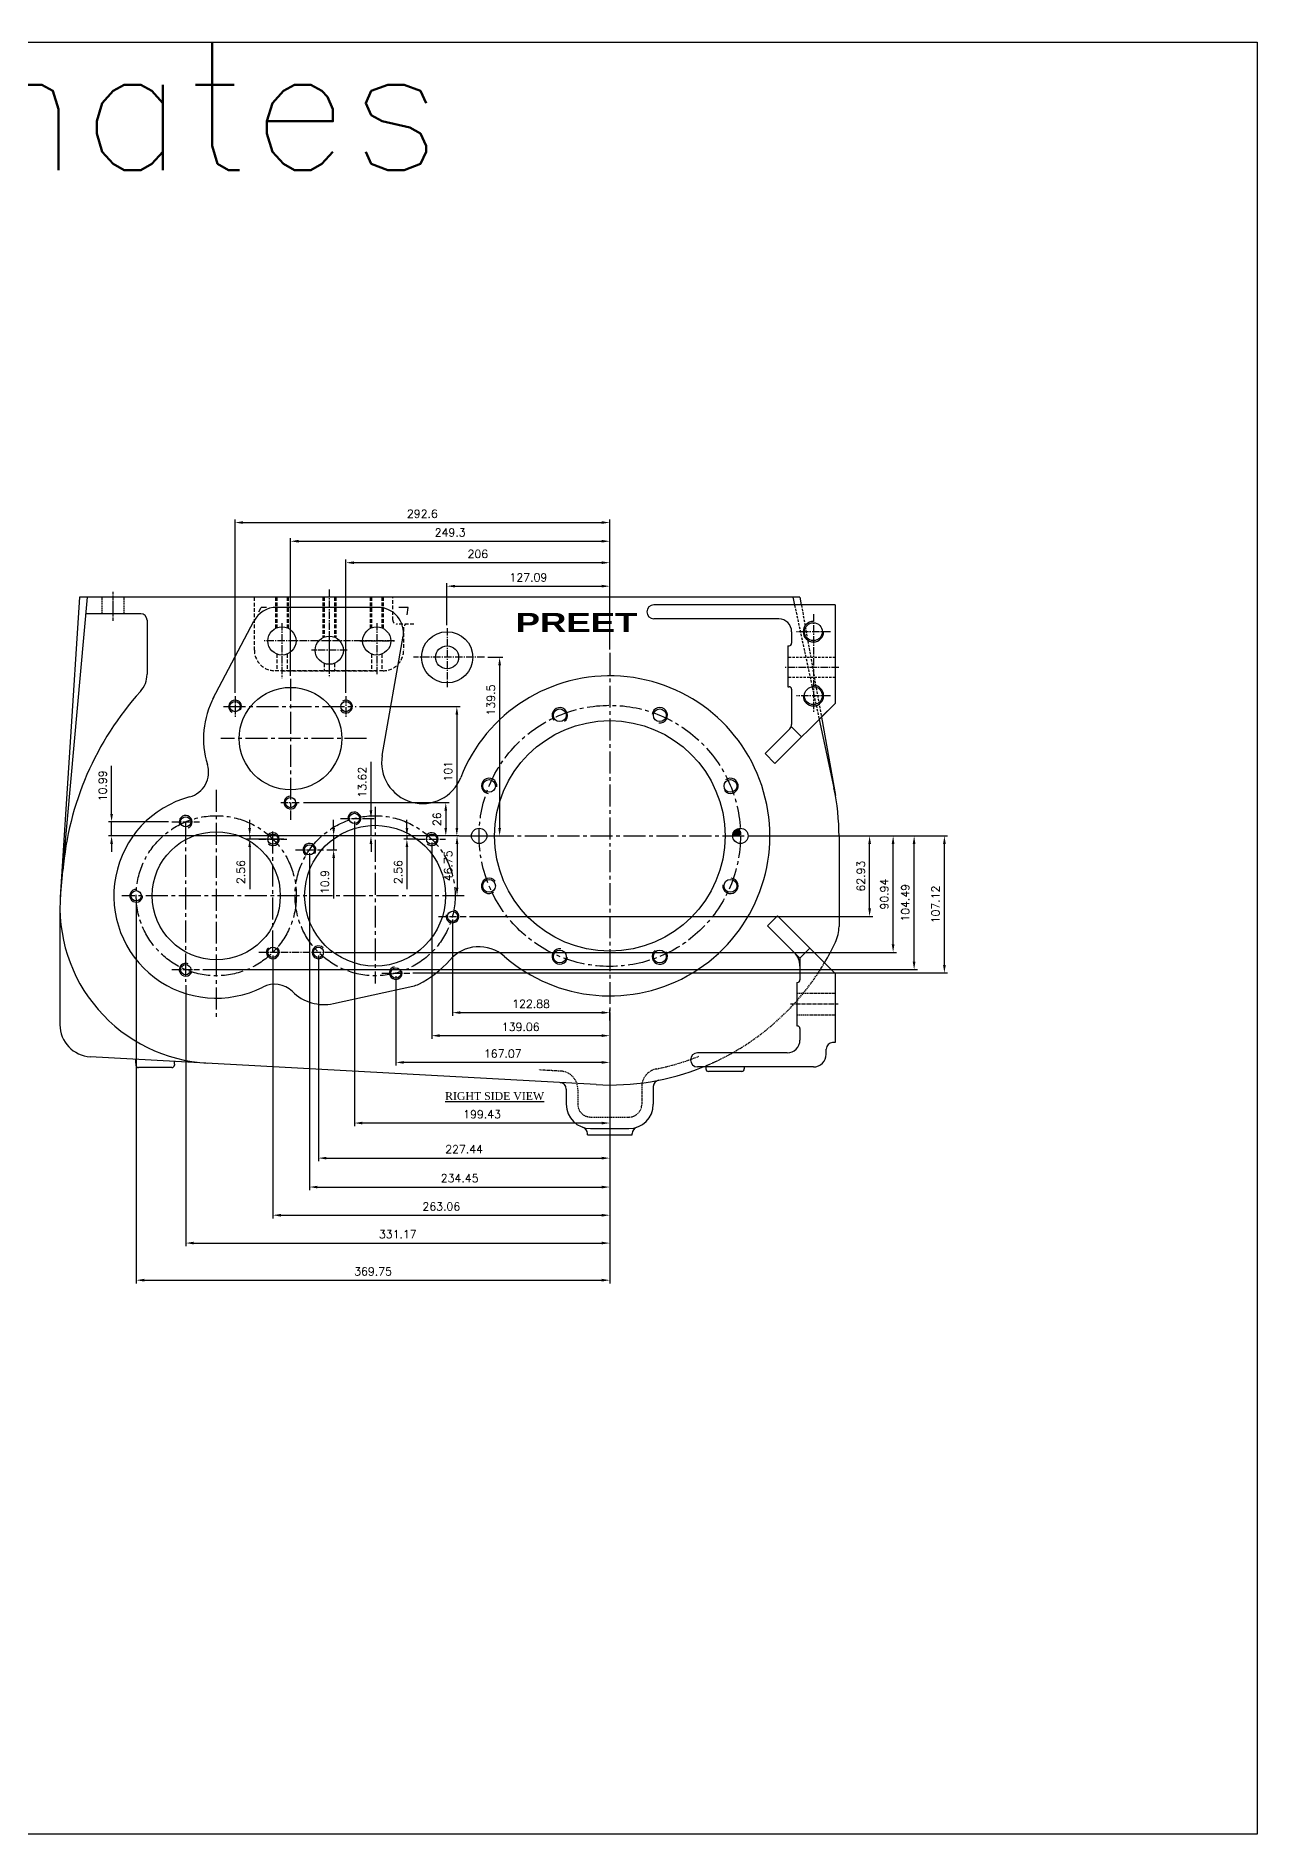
# Model space of a CAD drawing. Header units: millimetres. Extents: x -4466 to 20635, y -2270 to 9154.
# Drawn here: x -3544 to -2591, y 1328 to 2732 of the extents above; entities that cross this region are included whole.
import ezdxf
from ezdxf.enums import TextEntityAlignment as Align

# ---------------------------------------------------------------- set-up
doc = ezdxf.new("R2010")
doc.units = ezdxf.units.MM
doc.header["$LTSCALE"] = 0.3
doc.header["$PDSIZE"] = -50
for name, pattern in [('CENTER2', [28.575, 19.05, -3.175, 3.175, -3.175]), ('HIDDEN', [9.525, 6.35, -3.175]), ('HIDDEN2', [4.7625, 3.175, -1.5875])]:
    doc.linetypes.add(name, pattern=pattern)
for name, color, linetype in [('center', 1, 'CENTER2'), ('h', 4, 'HIDDEN'), ('hidden', 4, 'HIDDEN2')]:
    doc.layers.add(name, color=color, linetype=linetype)
doc.styles.add('ARIAL-BLACK', font='')
doc.styles.add('ROMANTIC', font='romantic.ttf')
doc.styles.get("Standard").update_dxf_attribs({"font": 'romans.shx'})
doc.styles.get('ARIAL-BLACK').set_extended_font_data('Arial Black')
doc.dimstyles.new('AM_ISO$0', dxfattribs={"dimtxt": 2.5, "dimasz": 2.5, "dimexe": 1, "dimexo": 1, "dimgap": 1.5, "dimtad": 1, "dimdsep": 46, "dimtxsty": 'Standard', "dimcen": 0, "dimclrd": 256, "dimclre": 256, "dimclrt": 2, "dimadec": 3, "dimazin": 2, "dimtp": 0.1, "dimtm": 0.1, "dimtfac": 0.71, "dimtmove": 0, "dimatfit": 3, "dimfxl": 1, "dimlwd": -1, "dimlwe": -1, "dimarcsym": 1})

# ---------------------------------------------------------------- blocks, each defined once
blk = doc.blocks.new('*D609')
at = {"linetype": 'ByBlock', "transparency": 16777216}
for p, q in [((-3291.7, 2208.4), (-3213.2, 2208.4)), ((-3215.7, 2202.1), (-3215.7, 2113.6)), ((-3216.6, 2107.4), (-3218.2, 2107.4))]:
    blk.add_line(p, q, dxfattribs=at)
at = {"transparency": 16777216}
for points in [[(-3216.7, 2202.1), (-3214.6, 2202.1), (-3215.7, 2208.4)], [(-3216.7, 2113.6), (-3214.6, 2113.6), (-3215.7, 2107.4)]]:
    blk.add_solid(points, dxfattribs=at)
at = {"layer": 'Defpoints', "color": 0, "transparency": 16777216}
for p in [(-3294.2, 2208.4), (-3215.7, 2107.4), (-3214.1, 2107.4)]:
    blk.add_point(p, dxfattribs=at)
at = {"color": 2, "transparency": 16777216, "insert": (-3222.5, 2157.9), "char_height": 6.25, "attachment_point": 5, "rotation": 90}
blk.add_mtext('101', dxfattribs=at)
blk = doc.blocks.new('*D610')
at = {"linetype": 'ByBlock', "transparency": 16777216}
for p, q in [((-3302.3, 2219.1), (-3302.3, 2323.3)), ((-3296, 2320.8), (-3102.5, 2320.8)), ((-3096.3, 2252.9), (-3096.3, 2323.3))]:
    blk.add_line(p, q, dxfattribs=at)
at = {"transparency": 16777216}
for points in [[(-3296, 2321.8), (-3296, 2319.7), (-3302.3, 2320.8)], [(-3102.5, 2321.8), (-3102.5, 2319.7), (-3096.3, 2320.8)]]:
    blk.add_solid(points, dxfattribs=at)
at = {"layer": 'Defpoints', "color": 0, "transparency": 16777216}
for p in [(-3096.3, 2320.8), (-3096.3, 2250.4), (-3302.3, 2216.6)]:
    blk.add_point(p, dxfattribs=at)
at = {"color": 2, "transparency": 16777216, "insert": (-3199.3, 2327.6), "char_height": 6.25, "attachment_point": 5}
blk.add_mtext('206', dxfattribs=at)
blk = doc.blocks.new('*D611')
at = {"linetype": 'ByBlock', "transparency": 16777216}
for p, q in [((-3388.9, 2219.1), (-3388.9, 2354.6)), ((-3382.6, 2352.1), (-3102.5, 2352.1)), ((-3096.3, 2252.9), (-3096.3, 2354.6))]:
    blk.add_line(p, q, dxfattribs=at)
at = {"transparency": 16777216}
for points in [[(-3382.6, 2353.2), (-3382.6, 2351.1), (-3388.9, 2352.1)], [(-3102.5, 2353.2), (-3102.5, 2351.1), (-3096.3, 2352.1)]]:
    blk.add_solid(points, dxfattribs=at)
at = {"layer": 'Defpoints', "color": 0, "transparency": 16777216}
for p in [(-3096.3, 2352.1), (-3096.3, 2250.4), (-3388.9, 2216.6)]:
    blk.add_point(p, dxfattribs=at)
at = {"color": 2, "transparency": 16777216, "insert": (-3242.6, 2359), "char_height": 6.25, "attachment_point": 5}
blk.add_mtext('292.6', dxfattribs=at)
blk = doc.blocks.new('*D612')
at = {"linetype": 'ByBlock', "transparency": 16777216}
for p, q in [((-3345.6, 2232.5), (-3345.6, 2340)), ((-3339.3, 2337.5), (-3102.5, 2337.5)), ((-3096.3, 2252.9), (-3096.3, 2340))]:
    blk.add_line(p, q, dxfattribs=at)
at = {"transparency": 16777216}
for points in [[(-3339.3, 2338.6), (-3339.3, 2336.5), (-3345.6, 2337.5)], [(-3102.5, 2338.6), (-3102.5, 2336.5), (-3096.3, 2337.5)]]:
    blk.add_solid(points, dxfattribs=at)
at = {"layer": 'Defpoints', "color": 0, "transparency": 16777216}
for p in [(-3096.3, 2337.5), (-3096.3, 2250.4), (-3345.6, 2230)]:
    blk.add_point(p, dxfattribs=at)
at = {"color": 2, "transparency": 16777216, "insert": (-3220.9, 2344.4), "char_height": 6.25, "attachment_point": 5}
blk.add_mtext('249.3', dxfattribs=at)
blk = doc.blocks.new('*D613')
at = {"linetype": 'ByBlock', "transparency": 16777216}
for p, q in [((-3335.5, 2133.4), (-3221.8, 2133.4)), ((-3224.3, 2127.1), (-3224.3, 2113.6)), ((-3220.7, 2107.4), (-3226.8, 2107.4))]:
    blk.add_line(p, q, dxfattribs=at)
at = {"transparency": 16777216}
for points in [[(-3225.4, 2127.1), (-3223.3, 2127.1), (-3224.3, 2133.4)], [(-3225.4, 2113.6), (-3223.3, 2113.6), (-3224.3, 2107.4)]]:
    blk.add_solid(points, dxfattribs=at)
at = {"layer": 'Defpoints', "color": 0, "transparency": 16777216}
for p in [(-3338, 2133.4), (-3224.3, 2107.4), (-3218.2, 2107.4)]:
    blk.add_point(p, dxfattribs=at)
at = {"color": 2, "transparency": 16777216, "insert": (-3231.2, 2120.4), "char_height": 6.25, "attachment_point": 5, "rotation": 90}
blk.add_mtext('26', dxfattribs=at)
blk = doc.blocks.new('*D614')
at = {"linetype": 'ByBlock', "transparency": 16777216}
for p, q in [((-3223.4, 2272), (-3223.4, 2304.9)), ((-3096.3, 2255.4), (-3096.3, 2304.9)), ((-3217.1, 2302.4), (-3102.5, 2302.4))]:
    blk.add_line(p, q, dxfattribs=at)
at = {"transparency": 16777216}
for points in [[(-3217.1, 2303.5), (-3217.1, 2301.4), (-3223.4, 2302.4)], [(-3102.5, 2303.5), (-3102.5, 2301.4), (-3096.3, 2302.4)]]:
    blk.add_solid(points, dxfattribs=at)
at = {"layer": 'Defpoints', "color": 0, "transparency": 16777216}
for p in [(-3096.3, 2302.4), (-3223.4, 2269.5), (-3096.3, 2252.9)]:
    blk.add_point(p, dxfattribs=at)
at = {"color": 2, "transparency": 16777216, "insert": (-3159.8, 2309.3), "char_height": 6.25, "attachment_point": 5}
blk.add_mtext('127.09', dxfattribs=at)
blk = doc.blocks.new('*D615')
at = {"linetype": 'ByBlock', "transparency": 16777216}
for p, q in [((-3191.6, 2246.9), (-3179.8, 2246.9)), ((-3182.3, 2240.6), (-3182.3, 2113.6)), ((-3211.6, 2107.4), (-3179.8, 2107.4))]:
    blk.add_line(p, q, dxfattribs=at)
at = {"transparency": 16777216}
for points in [[(-3183.3, 2240.6), (-3181.2, 2240.6), (-3182.3, 2246.9)], [(-3183.3, 2113.6), (-3181.2, 2113.6), (-3182.3, 2107.4)]]:
    blk.add_solid(points, dxfattribs=at)
at = {"layer": 'Defpoints', "color": 0, "transparency": 16777216}
for p in [(-3194.1, 2246.9), (-3214.1, 2107.4), (-3182.3, 2107.4)]:
    blk.add_point(p, dxfattribs=at)
at = {"color": 2, "transparency": 16777216, "insert": (-3189.1, 2213.5), "char_height": 6.25, "attachment_point": 5, "rotation": 90}
blk.add_mtext('139.5', dxfattribs=at)
blk = doc.blocks.new('*D616')
at = {"linetype": 'ByBlock', "transparency": 16777216}
for p, q in [((-3219.1, 2042), (-3219.1, 1966.8)), ((-3212.9, 1969.3), (-3102.5, 1969.3)), ((-3096.3, 1963.3), (-3096.3, 1971.8))]:
    blk.add_line(p, q, dxfattribs=at)
at = {"transparency": 16777216}
for points in [[(-3212.9, 1970.4), (-3212.9, 1968.3), (-3219.1, 1969.3)], [(-3102.5, 1970.4), (-3102.5, 1968.3), (-3096.3, 1969.3)]]:
    blk.add_solid(points, dxfattribs=at)
at = {"layer": 'Defpoints', "color": 0, "transparency": 16777216}
for p in [(-3219.1, 2044.5), (-3096.3, 1969.3), (-3096.3, 1960.8)]:
    blk.add_point(p, dxfattribs=at)
at = {"color": 2, "transparency": 16777216, "insert": (-3157.7, 1976.2), "char_height": 6.25, "attachment_point": 5}
blk.add_mtext('122.88', dxfattribs=at)
blk = doc.blocks.new('*D617')
at = {"linetype": 'ByBlock', "transparency": 16777216}
for p, q in [((-3216.6, 2107.4), (-3218, 2107.4)), ((-3215.5, 2101.1), (-3215.5, 2066.9)), ((-3212.4, 2060.6), (-3218, 2060.6))]:
    blk.add_line(p, q, dxfattribs=at)
at = {"transparency": 16777216}
for points in [[(-3216.6, 2101.1), (-3214.5, 2101.1), (-3215.5, 2107.4)], [(-3216.6, 2066.9), (-3214.5, 2066.9), (-3215.5, 2060.6)]]:
    blk.add_solid(points, dxfattribs=at)
at = {"layer": 'Defpoints', "color": 0, "transparency": 16777216}
for p in [(-3214.1, 2107.4), (-3215.5, 2060.6), (-3209.9, 2060.6)]:
    blk.add_point(p, dxfattribs=at)
at = {"color": 2, "transparency": 16777216, "insert": (-3222.4, 2084), "char_height": 6.25, "attachment_point": 5, "rotation": 90}
blk.add_mtext('46.75', dxfattribs=at)
blk = doc.blocks.new('*D618')
at = {"linetype": 'ByBlock', "transparency": 16777216}
for p, q in [((-3214.1, 2107.4), (-3257.2, 2107.4)), ((-3254.7, 2113.6), (-3254.7, 2119.9)), ((-3254.7, 2107.4), (-3254.7, 2104.8)), ((-3246.2, 2104.8), (-3257.2, 2104.8)), ((-3254.7, 2098.6), (-3254.7, 2065.8))]:
    blk.add_line(p, q, dxfattribs=at)
at = {"transparency": 16777216}
for points in [[(-3255.7, 2113.6), (-3253.6, 2113.6), (-3254.7, 2107.4)], [(-3255.7, 2098.6), (-3253.6, 2098.6), (-3254.7, 2104.8)]]:
    blk.add_solid(points, dxfattribs=at)
at = {"layer": 'Defpoints', "color": 0, "transparency": 16777216}
for p in [(-3211.6, 2107.4), (-3254.7, 2104.8), (-3243.7, 2104.8)]:
    blk.add_point(p, dxfattribs=at)
at = {"color": 2, "transparency": 16777216, "insert": (-3261.5, 2079.1), "char_height": 6.25, "attachment_point": 5, "rotation": 90}
blk.add_mtext('2.56', dxfattribs=at)
blk = doc.blocks.new('*D619')
at = {"linetype": 'ByBlock', "transparency": 16777216}
for p, q in [((-3282.7, 2127.3), (-3282.7, 2165.1)), ((-3284.7, 2121), (-3280.2, 2121)), ((-3282.7, 2107.4), (-3282.7, 2121)), ((-3216.6, 2107.4), (-3285.2, 2107.4)), ((-3282.7, 2101.1), (-3282.7, 2094.9))]:
    blk.add_line(p, q, dxfattribs=at)
at = {"transparency": 16777216}
for points in [[(-3283.8, 2127.3), (-3281.7, 2127.3), (-3282.7, 2121)], [(-3283.8, 2101.1), (-3281.7, 2101.1), (-3282.7, 2107.4)]]:
    blk.add_solid(points, dxfattribs=at)
at = {"layer": 'Defpoints', "color": 0, "transparency": 16777216}
for p in [(-3287.2, 2121), (-3282.7, 2121), (-3214.1, 2107.4)]:
    blk.add_point(p, dxfattribs=at)
at = {"color": 2, "transparency": 16777216, "insert": (-3289.6, 2149.3), "char_height": 6.25, "attachment_point": 5, "rotation": 90}
blk.add_mtext('13.62', dxfattribs=at)
blk = doc.blocks.new('*D620')
at = {"linetype": 'ByBlock', "transparency": 16777216}
for p, q in [((-3214.1, 2107.4), (-3379.9, 2107.4)), ((-3377.4, 2113.6), (-3377.4, 2119.9)), ((-3377.4, 2107.4), (-3377.4, 2104.8)), ((-3350.9, 2104.8), (-3379.9, 2104.8)), ((-3377.4, 2098.6), (-3377.4, 2065.8))]:
    blk.add_line(p, q, dxfattribs=at)
at = {"transparency": 16777216}
for points in [[(-3378.5, 2113.6), (-3376.4, 2113.6), (-3377.4, 2107.4)], [(-3378.5, 2098.6), (-3376.4, 2098.6), (-3377.4, 2104.8)]]:
    blk.add_solid(points, dxfattribs=at)
at = {"layer": 'Defpoints', "color": 0, "transparency": 16777216}
for p in [(-3211.6, 2107.4), (-3377.4, 2104.8), (-3348.4, 2104.8)]:
    blk.add_point(p, dxfattribs=at)
at = {"color": 2, "transparency": 16777216, "insert": (-3384.3, 2079.1), "char_height": 6.25, "attachment_point": 5, "rotation": 90}
blk.add_mtext('2.56', dxfattribs=at)
blk = doc.blocks.new('*D621')
at = {"linetype": 'ByBlock', "transparency": 16777216}
for p, q in [((-3214.1, 2107.4), (-3314.4, 2107.4)), ((-3311.9, 2113.6), (-3311.9, 2119.9)), ((-3311.9, 2107.4), (-3311.9, 2096.5)), ((-3317.3, 2096.5), (-3309.4, 2096.5)), ((-3311.9, 2090.2), (-3311.9, 2058.6))]:
    blk.add_line(p, q, dxfattribs=at)
at = {"transparency": 16777216}
for points in [[(-3312.9, 2113.6), (-3310.8, 2113.6), (-3311.9, 2107.4)], [(-3312.9, 2090.2), (-3310.8, 2090.2), (-3311.9, 2096.5)]]:
    blk.add_solid(points, dxfattribs=at)
at = {"layer": 'Defpoints', "color": 0, "transparency": 16777216}
for p in [(-3211.6, 2107.4), (-3319.8, 2096.5), (-3311.9, 2096.5)]:
    blk.add_point(p, dxfattribs=at)
at = {"color": 2, "transparency": 16777216, "insert": (-3318.7, 2071.3), "char_height": 6.25, "attachment_point": 5, "rotation": 90}
blk.add_mtext('10.9', dxfattribs=at)
blk = doc.blocks.new('*D622')
at = {"linetype": 'ByBlock', "transparency": 16777216}
for p, q in [((-3485.3, 2124.6), (-3485.3, 2162.2)), ((-3440.8, 2118.4), (-3487.8, 2118.4)), ((-3214.1, 2107.4), (-3487.8, 2107.4)), ((-3485.3, 2107.4), (-3485.3, 2118.4)), ((-3485.3, 2101.1), (-3485.3, 2094.9))]:
    blk.add_line(p, q, dxfattribs=at)
at = {"transparency": 16777216}
for points in [[(-3486.3, 2124.6), (-3484.2, 2124.6), (-3485.3, 2118.4)], [(-3486.3, 2101.1), (-3484.2, 2101.1), (-3485.3, 2107.4)]]:
    blk.add_solid(points, dxfattribs=at)
at = {"layer": 'Defpoints', "color": 0, "transparency": 16777216}
for p in [(-3485.3, 2118.4), (-3438.3, 2118.4), (-3211.6, 2107.4)]:
    blk.add_point(p, dxfattribs=at)
at = {"color": 2, "transparency": 16777216, "insert": (-3492.2, 2146.5), "char_height": 6.25, "attachment_point": 5, "rotation": 90}
blk.add_mtext('10.99', dxfattribs=at)
blk = doc.blocks.new('*D623')
at = {"linetype": 'ByBlock', "transparency": 16777216}
for p, q in [((-3235.3, 2102.3), (-3235.3, 1948.8)), ((-3096.3, 1958.3), (-3096.3, 1948.8)), ((-3102.5, 1951.3), (-3229.1, 1951.3))]:
    blk.add_line(p, q, dxfattribs=at)
at = {"transparency": 16777216}
for points in [[(-3229.1, 1952.4), (-3229.1, 1950.3), (-3235.3, 1951.3)], [(-3102.5, 1952.4), (-3102.5, 1950.3), (-3096.3, 1951.3)]]:
    blk.add_solid(points, dxfattribs=at)
at = {"layer": 'Defpoints', "color": 0, "transparency": 16777216}
for p in [(-3235.3, 2104.8), (-3096.3, 1960.8), (-3235.3, 1951.3)]:
    blk.add_point(p, dxfattribs=at)
at = {"color": 2, "transparency": 16777216, "insert": (-3165.8, 1958.2), "char_height": 6.25, "attachment_point": 5}
blk.add_mtext('139.06', dxfattribs=at)
blk = doc.blocks.new('*D624')
at = {"linetype": 'ByBlock', "transparency": 16777216}
for p, q in [((-3263.3, 1997.8), (-3263.3, 1927.9)), ((-3096.3, 1955.8), (-3096.3, 1927.9)), ((-3102.5, 1930.4), (-3257.1, 1930.4))]:
    blk.add_line(p, q, dxfattribs=at)
at = {"transparency": 16777216}
for points in [[(-3257.1, 1931.5), (-3257.1, 1929.4), (-3263.3, 1930.4)], [(-3102.5, 1931.5), (-3102.5, 1929.4), (-3096.3, 1930.4)]]:
    blk.add_solid(points, dxfattribs=at)
at = {"layer": 'Defpoints', "color": 0, "transparency": 16777216}
for p in [(-3263.3, 2000.3), (-3096.3, 1958.3), (-3263.3, 1930.4)]:
    blk.add_point(p, dxfattribs=at)
at = {"color": 2, "transparency": 16777216, "insert": (-3179.8, 1937.3), "char_height": 6.25, "attachment_point": 5}
blk.add_mtext('167.07', dxfattribs=at)
blk = doc.blocks.new('*D625')
at = {"linetype": 'ByBlock', "transparency": 16777216}
for p, q in [((-3295.7, 2118.5), (-3295.7, 1880.6)), ((-3096.3, 1960.8), (-3096.3, 1880.6)), ((-3102.5, 1883.1), (-3289.4, 1883.1))]:
    blk.add_line(p, q, dxfattribs=at)
at = {"transparency": 16777216}
for points in [[(-3289.4, 1884.1), (-3289.4, 1882), (-3295.7, 1883.1)], [(-3102.5, 1884.1), (-3102.5, 1882), (-3096.3, 1883.1)]]:
    blk.add_solid(points, dxfattribs=at)
at = {"layer": 'Defpoints', "color": 0, "transparency": 16777216}
for p in [(-3295.7, 2121), (-3096.3, 1963.3), (-3295.7, 1883.1)]:
    blk.add_point(p, dxfattribs=at)
at = {"color": 2, "transparency": 16777216, "insert": (-3196, 1889.9), "char_height": 6.25, "attachment_point": 5}
blk.add_mtext('199.43', dxfattribs=at)
blk = doc.blocks.new('*D626')
at = {"linetype": 'ByBlock', "transparency": 16777216}
for p, q in [((-3323.7, 2013.9), (-3323.7, 1853.2)), ((-3096.3, 1958.3), (-3096.3, 1853.2)), ((-3317.5, 1855.7), (-3102.5, 1855.7))]:
    blk.add_line(p, q, dxfattribs=at)
at = {"transparency": 16777216}
for points in [[(-3317.5, 1856.7), (-3317.5, 1854.6), (-3323.7, 1855.7)], [(-3102.5, 1856.7), (-3102.5, 1854.6), (-3096.3, 1855.7)]]:
    blk.add_solid(points, dxfattribs=at)
at = {"layer": 'Defpoints', "color": 0, "transparency": 16777216}
for p in [(-3323.7, 2016.4), (-3096.3, 1960.8), (-3096.3, 1855.7)]:
    blk.add_point(p, dxfattribs=at)
at = {"color": 2, "transparency": 16777216, "insert": (-3210, 1862.6), "char_height": 6.25, "attachment_point": 5}
blk.add_mtext('227.44', dxfattribs=at)
blk = doc.blocks.new('*D627')
at = {"linetype": 'ByBlock', "transparency": 16777216}
for p, q in [((-3330.7, 2094), (-3330.7, 1830.6)), ((-3096.3, 1969.3), (-3096.3, 1830.6)), ((-3324.5, 1833.1), (-3102.5, 1833.1))]:
    blk.add_line(p, q, dxfattribs=at)
at = {"transparency": 16777216}
for points in [[(-3324.5, 1834.1), (-3324.5, 1832), (-3330.7, 1833.1)], [(-3102.5, 1834.1), (-3102.5, 1832), (-3096.3, 1833.1)]]:
    blk.add_solid(points, dxfattribs=at)
at = {"layer": 'Defpoints', "color": 0, "transparency": 16777216}
for p in [(-3330.7, 2096.5), (-3096.3, 1971.8), (-3096.3, 1833.1)]:
    blk.add_point(p, dxfattribs=at)
at = {"color": 2, "transparency": 16777216, "insert": (-3213.5, 1840), "char_height": 6.25, "attachment_point": 5}
blk.add_mtext('234.45', dxfattribs=at)
blk = doc.blocks.new('*D628')
at = {"linetype": 'ByBlock', "transparency": 16777216}
for p, q in [((-3359.3, 2013.9), (-3359.3, 1808.6)), ((-3096.3, 1965.1), (-3096.3, 1808.6)), ((-3353.1, 1811.1), (-3102.5, 1811.1))]:
    blk.add_line(p, q, dxfattribs=at)
at = {"transparency": 16777216}
for points in [[(-3353.1, 1812.1), (-3353.1, 1810), (-3359.3, 1811.1)], [(-3102.5, 1812.1), (-3102.5, 1810), (-3096.3, 1811.1)]]:
    blk.add_solid(points, dxfattribs=at)
at = {"layer": 'Defpoints', "color": 0, "transparency": 16777216}
for p in [(-3359.3, 2016.4), (-3096.3, 1967.6), (-3096.3, 1811.1)]:
    blk.add_point(p, dxfattribs=at)
at = {"color": 2, "transparency": 16777216, "insert": (-3227.8, 1817.9), "char_height": 6.25, "attachment_point": 5}
blk.add_mtext('263.06', dxfattribs=at)
blk = doc.blocks.new('*D629')
at = {"linetype": 'ByBlock', "transparency": 16777216}
for p, q in [((-3427.4, 1990.8), (-3427.4, 1786.8)), ((-3096.3, 1969.3), (-3096.3, 1786.8)), ((-3421.2, 1789.3), (-3102.5, 1789.3))]:
    blk.add_line(p, q, dxfattribs=at)
at = {"transparency": 16777216}
for points in [[(-3421.2, 1790.4), (-3421.2, 1788.3), (-3427.4, 1789.3)], [(-3102.5, 1790.4), (-3102.5, 1788.3), (-3096.3, 1789.3)]]:
    blk.add_solid(points, dxfattribs=at)
at = {"layer": 'Defpoints', "color": 0, "transparency": 16777216}
for p in [(-3427.4, 1993.3), (-3096.3, 1971.8), (-3096.3, 1789.3)]:
    blk.add_point(p, dxfattribs=at)
at = {"color": 2, "transparency": 16777216, "insert": (-3261.8, 1796.2), "char_height": 6.25, "attachment_point": 5}
blk.add_mtext('331.17', dxfattribs=at)
blk = doc.blocks.new('*D630')
at = {"linetype": 'ByBlock', "transparency": 16777216}
for p, q in [((-3466, 2058.1), (-3466, 1757.8)), ((-3096.3, 1969.3), (-3096.3, 1757.8)), ((-3459.8, 1760.3), (-3102.5, 1760.3))]:
    blk.add_line(p, q, dxfattribs=at)
at = {"transparency": 16777216}
for points in [[(-3459.8, 1761.4), (-3459.8, 1759.3), (-3466, 1760.3)], [(-3102.5, 1761.4), (-3102.5, 1759.3), (-3096.3, 1760.3)]]:
    blk.add_solid(points, dxfattribs=at)
at = {"layer": 'Defpoints', "color": 0, "transparency": 16777216}
for p in [(-3466, 2060.6), (-3096.3, 1971.8), (-3096.3, 1760.3)]:
    blk.add_point(p, dxfattribs=at)
at = {"color": 2, "transparency": 16777216, "insert": (-3281.1, 1767.2), "char_height": 6.25, "attachment_point": 5}
blk.add_mtext('369.75', dxfattribs=at)
blk = doc.blocks.new('*D631')
at = {"linetype": 'ByBlock', "transparency": 16777216}
for p, q in [((-2986.3, 2107.4), (-2890.9, 2107.4)), ((-2893.4, 2050.7), (-2893.4, 2101.1)), ((-3205.8, 2044.5), (-2890.9, 2044.5))]:
    blk.add_line(p, q, dxfattribs=at)
at = {"transparency": 16777216}
for points in [[(-2894.4, 2101.1), (-2892.3, 2101.1), (-2893.4, 2107.4)], [(-2894.4, 2050.7), (-2892.3, 2050.7), (-2893.4, 2044.5)]]:
    blk.add_solid(points, dxfattribs=at)
at = {"layer": 'Defpoints', "color": 0, "transparency": 16777216}
for p in [(-2988.8, 2107.4), (-2893.4, 2107.4), (-3208.3, 2044.5)]:
    blk.add_point(p, dxfattribs=at)
at = {"color": 2, "transparency": 16777216, "insert": (-2900.2, 2075.9), "char_height": 6.25, "attachment_point": 5, "rotation": 90}
blk.add_mtext('62.93', dxfattribs=at)
blk = doc.blocks.new('*D632')
at = {"linetype": 'ByBlock', "transparency": 16777216}
for p, q in [((-2983.8, 2107.4), (-2832.5, 2107.4)), ((-2835, 2006.5), (-2835, 2101.1)), ((-3250, 2000.3), (-2832.5, 2000.3))]:
    blk.add_line(p, q, dxfattribs=at)
at = {"transparency": 16777216}
for points in [[(-2836, 2101.1), (-2833.9, 2101.1), (-2835, 2107.4)], [(-2836, 2006.5), (-2833.9, 2006.5), (-2835, 2000.3)]]:
    blk.add_solid(points, dxfattribs=at)
at = {"layer": 'Defpoints', "color": 0, "transparency": 16777216}
for p in [(-2986.3, 2107.4), (-2835, 2107.4), (-3252.5, 2000.3)]:
    blk.add_point(p, dxfattribs=at)
at = {"color": 2, "transparency": 16777216, "insert": (-2841.9, 2053.8), "char_height": 6.25, "attachment_point": 5, "rotation": 90}
blk.add_mtext('107.12', dxfattribs=at)
blk = doc.blocks.new('*D633')
at = {"linetype": 'ByBlock', "transparency": 16777216}
for p, q in [((-2981.3, 2107.4), (-2872.5, 2107.4)), ((-2875, 2022.7), (-2875, 2101.1)), ((-3310.3, 2016.4), (-2872.5, 2016.4))]:
    blk.add_line(p, q, dxfattribs=at)
at = {"transparency": 16777216}
for points in [[(-2876.1, 2101.1), (-2874, 2101.1), (-2875, 2107.4)], [(-2876.1, 2022.7), (-2874, 2022.7), (-2875, 2016.4)]]:
    blk.add_solid(points, dxfattribs=at)
at = {"layer": 'Defpoints', "color": 0, "transparency": 16777216}
for p in [(-2983.8, 2107.4), (-2875, 2107.4), (-3312.8, 2016.4)]:
    blk.add_point(p, dxfattribs=at)
at = {"color": 2, "transparency": 16777216, "insert": (-2881.9, 2061.9), "char_height": 6.25, "attachment_point": 5, "rotation": 90}
blk.add_mtext('90.94', dxfattribs=at)
blk = doc.blocks.new('*D634')
at = {"linetype": 'ByBlock', "transparency": 16777216}
for p, q in [((-2983.8, 2107.4), (-2856.1, 2107.4)), ((-2858.6, 2009.1), (-2858.6, 2101.1)), ((-3414, 2002.9), (-2856.1, 2002.9))]:
    blk.add_line(p, q, dxfattribs=at)
at = {"transparency": 16777216}
for points in [[(-2859.7, 2101.1), (-2857.6, 2101.1), (-2858.6, 2107.4)], [(-2859.7, 2009.1), (-2857.6, 2009.1), (-2858.6, 2002.9)]]:
    blk.add_solid(points, dxfattribs=at)
at = {"layer": 'Defpoints', "color": 0, "transparency": 16777216}
for p in [(-2986.3, 2107.4), (-2858.6, 2107.4), (-3416.5, 2002.9)]:
    blk.add_point(p, dxfattribs=at)
at = {"color": 2, "transparency": 16777216, "insert": (-2865.5, 2055.1), "char_height": 6.25, "attachment_point": 5, "rotation": 90}
blk.add_mtext('104.49', dxfattribs=at)

msp = doc.modelspace()

# ---------------------------------------------------------------- hatches: boundary and pattern name
msp.add_hatch(color=6).paths.add_polyline_path([(-2994.43659, 2113.38024, 0.405623824), (-3000.26012, 2107.38284), (-2994.26012, 2107.38284, 0.0147090641)])
msp.add_hatch(color=6).paths.add_polyline_path([(-2994.43659, 2113.38024, 0.405623824), (-3000.26012, 2107.38284), (-2994.26012, 2107.38284, 0.0147090641)])

# ---------------------------------------------------------------- linework, layer by layer
for p, q in [((-3510.26012, 2293.88284), (-3525.30951, 2059.44848)), ((-3504.26012, 2293.88284), (-3525.06944, 2062.56374)), ((-2947.76012, 2293.88284), (-3510.26012, 2293.88284)), ((-2953.26012, 2293.88284), (-2951.9704, 2287.88284)), ((-2947.76012, 2293.88284), (-2946.6876, 2287.88284)), ((-3462.56012, 2280.88284), (-3505.02117, 2280.88284)), ((-3457.56012, 2275.88284), (-3457.56012, 2233.58675)), ((-3370.40331, 2282.37052), (-3368.56012, 2285.88284)), ((-3364.30488, 2285.88284), (-3368.56012, 2285.88284)), ((-3277.39519, 2285.88284), (-3356.46906, 2285.88284)), ((-3253.56012, 2285.88284), (-3260.97178, 2285.88284)), ((-3254.58575, 2280.0662), (-3253.56012, 2285.88284)), ((-2920.26012, 2287.88284), (-3061.76012, 2287.88284)), ((-2964.26012, 2276.88284), (-3061.76012, 2276.88284)), ((-2920.26012, 2287.88284), (-2920.26012, 2210.88284)), ((-3406.11711, 2214.31583), (-3374.17861, 2275.17647)), ((-3273.9569, 2170.20693), (-3257.51656, 2263.44471)), ((-2954.26012, 2266.88284), (-2954.26012, 2257.88284)), ((-2957.26012, 2255.88284), (-2957.26012, 2223.88284)), ((-2957.26012, 2255.88284), (-2956.26012, 2255.88284)), ((-2957.26012, 2223.88284), (-2956.26012, 2223.88284)), ((-2954.26012, 2221.88284), (-2954.26012, 2194.51025)), ((-2920.26012, 2210.88284), (-2967.26012, 2163.88284)), ((-2920.26012, 2210.88284), (-2931.34573, 2199.79722)), ((-2954.57768, 2192.75675), (-2946.48194, 2184.66101)), ((-2932.73711, 2198.40584), (-2921.25742, 2145.00007)), ((-2931.00333, 2200.13962), (-2920.05309, 2138.88019)), ((-2955.72458, 2190.97472), (-2975.03829, 2171.66101)), ((-2975.03829, 2171.66101), (-2967.26012, 2163.88284)), ((-2917.26056, 2107.38284), (-2917.26056, 2036.66349)), ((-3525.56012, 2051.63284), (-3525.56012, 1959.8429)), ((-2965.34843, 2044.97115), (-2973.1266, 2037.19297)), ((-2947.76012, 2011.82649), (-2973.1266, 2037.19297)), ((-2920.26012, 1999.88284), (-2965.34843, 2044.97115)), ((-2939.98194, 2019.60466), (-2947.76012, 2011.82649)), ((-2947.76012, 2011.82649), (-2947.76012, 1994.88284)), ((-2920.26012, 1999.88284), (-2920.26012, 1945.88284)), ((-3312.04342, 1976.43856), (-3250.00494, 1989.98534)), ((-2950.26012, 1992.88284), (-2950.26012, 1958.88284)), ((-2950.26012, 1992.88284), (-2949.76012, 1992.88284)), ((-2950.26012, 1958.88284), (-2949.76012, 1958.88284)), ((-2947.76012, 1956.88284), (-2947.76012, 1947.88284)), ((-2927.26012, 1936.88284), (-2927.26012, 1940.88284)), ((-2920.26012, 1945.88284), (-2922.26012, 1945.88284)), ((-2920.26012, 1945.88284), (-2922.26012, 1945.88284)), ((-3107.01482, 1913.06677), (-3501.93892, 1934.88095)), ((-3466.26012, 1929.88284), (-3466.26012, 1932.91019)), ((-3466.26012, 1929.88284), (-3466.26012, 1928.88284)), ((-3466.26012, 1929.88284), (-3466.26012, 1928.38284)), ((-3438.26012, 1926.38284), (-3464.26012, 1926.38284)), ((-3436.26012, 1929.11606), (-3436.26012, 1931.25309)), ((-3436.26012, 1929.11606), (-3436.26012, 1928.88284)), ((-3436.26012, 1929.11606), (-3436.26012, 1928.38284)), ((-2957.76012, 1937.88284), (-3027.76012, 1937.88284)), ((-2937.26012, 1926.88284), (-3027.76012, 1926.88284)), ((-3021.26011, 1926.88284), (-3021.26011, 1925.88284)), ((-3021.26011, 1926.88284), (-3021.26011, 1925.38284)), ((-2991.26011, 1926.88284), (-2991.26011, 1925.88284)), ((-2991.26011, 1926.88284), (-2991.26011, 1925.38284)), ((-3101.26012, 1912.59854), (-3101.26012, 1912.59854)), ((-3062.26012, 1911.60932), (-3062.26012, 1897.76997)), ((-2993.26011, 1923.38284), (-3019.26011, 1923.38284)), ((-3130.26012, 1909.61932), (-3130.26012, 1897.76997)), ((-3113.76012, 1873.76997), (-3113.76012, 1874.97194)), ((-3113.76012, 1873.76997), (-3078.76012, 1873.76997)), ((-3111.26012, 1878.76997), (-3081.26012, 1878.76997)), ((-3078.76012, 1873.76997), (-3078.76012, 1874.97194))]:
    msp.add_line(p, q)
msp.add_lwpolyline([(-4465.87154, 2727.44574), (-2590.86269, 2727.44574), (-2590.86269, 1327.71324), (-4465.87154, 1327.71324)], close=True)
for centre, radius in [((-3352.26012, 2259.63284), 11), ((-3315.26012, 2252.38284), 11), ((-3278.26012, 2259.63284), 11), ((-3223.26012, 2246.88284), 20), ((-2937.26012, 2266.88284), 7), ((-3223.26012, 2246.88284), 9), ((-3345.56012, 2183.38284), 40), ((-2937.26012, 2216.88284), 7), ((-3388.86139, 2208.38284), 4), ((-3302.25884, 2208.38284), 4), ((-3135.29383, 2201.61855), 5), ((-3057.22641, 2201.61855), 5), ((-3096.26012, 2107.38284), 90), ((-3190.49583, 2146.41655), 5), ((-3002.0244, 2146.41655), 5), ((-3345.56012, 2133.38284), 4), ((-3427.42783, 2118.37531), 4), ((-3295.68631, 2121.0032), 4), ((-3403.51012, 2060.63284), 50), ((-3359.31594, 2104.82701), 4), ((-3279.51012, 2060.63284), 55), ((-3235.31594, 2104.82701), 4), ((-3198.26012, 2107.38284), 6), ((-2994.26012, 2107.38284), 6), ((-3330.70712, 2096.48136), 4), ((-3466.01012, 2060.63284), 4), ((-3190.49583, 2068.34913), 5), ((-3002.0244, 2068.34913), 5), ((-3219.13975, 2044.45665), 4), ((-3359.31594, 2016.43866), 4), ((-3323.70429, 2016.43866), 4), ((-3135.29383, 2013.14712), 5), ((-3057.22641, 2013.14712), 5), ((-3427.42783, 2002.89037), 4), ((-3263.33392, 2000.26247), 4)]:
    msp.add_circle(centre, radius)
for centre, radius, start, end in [((-3462.56012, 2275.88284), 5, 0, 90), ((-3356.46906, 2265.88284), 20, 90, 152.31036966), ((-3277.39519, 2265.88284), 20, 350, 90), ((-3061.76012, 2282.38284), 5.5, 90, 270), ((-2964.26012, 2266.88284), 10, 0, 90), ((-2937.26012, 2266.88284), 8, 90, 0), ((-2956.26012, 2257.88284), 2, 270, 0), ((-3477.56012, 2233.58675), 20, 317.90483462, 0), ((-3286.11575, 2060.63284), 238, 137.90483462, 175.25996218), ((-3096.26012, 2107.38284), 125, 228.76676087, 158.60717473), ((-2956.26012, 2221.88284), 2, 0, 90), ((-2937.26012, 2216.88284), 8, 180, 90), ((-3345.56012, 2183.38284), 68, 151.67904661, 197.32437034), ((-3388.86139, 2208.38284), 5, 330, 242.86598398), ((-3302.25884, 2208.38284), 5, 210, 122.86598398), ((-3135.29383, 2201.61855), 6, 307.5, 219.18541304), ((-3057.22641, 2201.61855), 6, 262.5, 174.18541304), ((-2959.26012, 2194.51025), 5, 315, 0), ((-3429.56793, 2157.17811), 20, 285.10436848, 17.32437034), ((-3242.44305, 2164.65019), 32, 170, 338.60717473), ((-3190.49583, 2146.41655), 6, 352.5, 264.18541304), ((-3002.0244, 2146.41655), 6, 217.5, 129.18541304), ((-3403.51012, 2060.63284), 80, 105.10436848, 296.96647187), ((-3345.56012, 2133.38284), 5, 90, 2.86598398), ((-3096.26012, 2107.38284), 179, 359.87284505, 12.1312691), ((-3427.42783, 2118.37531), 5, 292.5, 204.79244278), ((-3295.68631, 2121.0032), 5, 285, 197.29244278), ((-3359.31594, 2104.82701), 5, 225, 137.29244278), ((-3235.31594, 2104.82701), 5, 225, 137.29244278), ((-3330.70712, 2096.48136), 5, 325, 237.29244278), ((-3466.01012, 2060.63284), 5, 87.70755722, 0), ((-3190.49583, 2068.34913), 6, 37.5, 309.18541304), ((-3002.0244, 2068.34913), 6, 172.5, 84.18541304), ((-3403.56012, 2051.63284), 122, 174.85954421, 266.83840035), ((-3403.56012, 2051.63284), 122, 174.85954421, 266.83840035), ((-3219.13975, 2044.45665), 5, 165, 77.29244278), ((-2946.26056, 2036.66349), 29, 334.63696036, 0), ((-3096.26012, 2107.76997), 195, 329.29947301, 334.63696036), ((-3359.31594, 2016.43866), 5, 135, 47.29244278), ((-3323.70429, 2016.43866), 5, 45, 317.29244278), ((-3279.51012, 2060.63284), 77, 296.28143218, 319.27136581), ((-3198.42462, 1990.81778), 30, 48.76676087, 139.27136581), ((-3135.29383, 2013.14712), 6, 82.5, 354.18541304), ((-3057.22641, 2013.14712), 6, 127.5, 39.18541304), ((-2962.76012, 2005.61328), 15, 0, 45), ((-3427.42783, 2002.89037), 5, 67.5, 339.79244278), ((-3263.33392, 2000.26247), 5, 105, 17.29244278), ((-2949.76012, 1994.88284), 2, 270, 0), ((-3358.16321, 1971.50563), 20, 45.34923945, 116.96647187), ((-3319.51012, 2010.63284), 35, 225.34923945, 282.31781148), ((-3254.27162, 2009.52493), 20, 282.31781148, 296.28143218), ((-3500.56012, 1959.8429), 25, 180, 266.83840035), ((-2949.76012, 1956.88284), 2, 0, 90), ((-2957.76012, 1947.88284), 10, 270, 0), ((-2922.26012, 1940.88284), 5, 90, 180), ((-3464.26012, 1928.38284), 2, 180, 270), ((-3438.26012, 1928.38284), 2, 270, 0), ((-3096.26012, 2107.76997), 195, 266.83840035, 291.93222483), ((-3027.76012, 1932.38284), 5.5, 90, 270), ((-3019.26011, 1925.38284), 2, 180, 270), ((-2993.26011, 1925.38284), 2, 270, 0), ((-2937.26012, 1936.88284), 10, 270, 0), ((-3135.26012, 1909.61932), 5, 0, 86.83840035), ((-3057.26012, 1911.60932), 5, 101.24472359, 180), ((-3111.26012, 1897.76997), 19, 180, 270), ((-3081.26012, 1897.76997), 19, 270, 0), ((-3118.76012, 1874.97194), 5, 0, 71.79004314), ((-3073.76012, 1874.97194), 5, 108.20995686, 180)]:
    msp.add_arc(centre, radius, start, end)
at = {"layer": 'center', "ltscale": 0.4}
msp.add_line((-3484.26011, 2298.12532), (-3484.26011, 2274.89492), dxfattribs=at)
at = {"layer": 'center'}
for p, q in [((-3315.26012, 2299.71163), (-3315.26012, 2230.98847)), ((-2937.26012, 2280.59588), (-2937.26012, 2204.25927)), ((-3352.26012, 2273.59154), (-3352.26012, 2230.6947)), ((-3315.26012, 2266.34154), (-3315.26012, 2238.42413)), ((-3278.26012, 2273.59154), (-3278.26012, 2233.25612)), ((-3223.35297, 2269.53463), (-3223.26012, 2223.46711)), ((-2924.01162, 2266.88284), (-2950.50861, 2266.88284)), ((-3264.30141, 2259.63284), (-3366.21882, 2259.63284)), ((-3301.30141, 2252.38284), (-3329.21882, 2252.38284)), ((-3291.39025, 2259.63284), (-3264.30141, 2259.63284)), ((-3194.11516, 2246.88284), (-3249.48253, 2246.88284)), ((-2917.51456, 2238.88284), (-2959.84271, 2238.88284)), ((-3388.86139, 2216.58697), (-3388.86139, 2200.17271)), ((-3302.25884, 2216.58996), (-3302.25884, 2200.17571)), ((-2924.01162, 2216.88284), (-2950.50861, 2216.88284)), ((-3353.18785, 2133.38284), (-3337.96343, 2133.38284)), ((-3306.5659, 2121.0032), (-3284.80671, 2121.0032)), ((-3438.30742, 2118.37531), (-3416.54823, 2118.37531)), ((-3370.19554, 2104.82701), (-3348.43635, 2104.82701)), ((-3341.58671, 2096.48136), (-3319.82752, 2096.48136)), ((-3246.19554, 2104.82701), (-3224.43635, 2104.82701)), ((-3230.10412, 2044.45665), (-3208.34493, 2044.45665)), ((-3370.19554, 2016.43866), (-3312.82469, 2016.43866)), ((-3438.30742, 2002.89037), (-3416.54823, 2002.89037)), ((-3274.21352, 2000.26247), (-3252.45433, 2000.26247))]:
    msp.add_line(p, q, dxfattribs=at)
at = {"layer": 'center', "ltscale": 3}
for p, q in [((-3096.26012, 2250.411), (-3096.26012, 1960.81196)), ((-3345.56012, 2230.00145), (-3345.56012, 2119.985)), ((-3397.82441, 2208.38284), (-3294.16403, 2208.38284)), ((-3286.3279, 2183.38284), (-3399.91387, 2183.38284)), ((-3403.51012, 2143.22318), (-3403.51012, 1965.0884)), ((-3279.51012, 2130.02237), (-3279.51012, 1991.96329)), ((-3427.42783, 2118.37531), (-3427.42783, 1993.32446)), ((-3359.31594, 2016.43866), (-3359.31594, 2112.04615)), ((-3214.1121, 2107.38284), (-2960.31793, 2107.38284)), ((-3209.85894, 2060.63284), (-3477.38837, 2060.63284))]:
    msp.add_line(p, q, dxfattribs=at)
at = {"layer": 'center', "ltscale": 0.5}
msp.add_line((-2917.90569, 1975.88284), (-2955.48443, 1975.88284), dxfattribs=at)
at = {"layer": 'center', "ltscale": 3}
for centre, radius in [((-3096.26012, 2107.38284), 102), ((-3403.51012, 2060.63284), 62.5), ((-3279.51012, 2060.63284), 62.5)]:
    msp.add_circle(centre, radius, dxfattribs=at)
at = {"layer": 'h'}
for p, q in [((-2951.91185, 2287.61045), (-2932.73711, 2198.40584)), ((-2946.6504, 2287.67471), (-2931.0616, 2200.46558)), ((-2920.26012, 2246.63284), (-2957.26012, 2246.63284)), ((-2920.26012, 2231.13284), (-2957.26012, 2231.13284))]:
    msp.add_line(p, q, dxfattribs=at)
at = {"layer": 'hidden'}
for p, q in [((-3492.76011, 2293.88284), (-3492.76011, 2280.88284)), ((-3475.76011, 2293.88284), (-3475.76011, 2280.88284)), ((-2920.26012, 1984.38284), (-2950.26012, 1984.38284)), ((-2920.26012, 1967.38284), (-2950.26012, 1967.38284)), ((-3134.48798, 1923.59801), (-3151.77112, 1924.55267)), ((-3071.26012, 1911.09181), (-3071.26012, 1897.76997)), ((-3121.26012, 1909.12219), (-3121.26012, 1897.76997)), ((-3111.26012, 1887.76997), (-3081.26012, 1887.76997))]:
    msp.add_line(p, q, dxfattribs=at)
at = {"layer": 'hidden', "ltscale": 3}
for p, q in [((-3373.76012, 2252.38284), (-3373.76012, 2293.88284)), ((-3357.26012, 2293.88284), (-3357.26012, 2269.87979)), ((-3356.26012, 2293.88284), (-3356.26012, 2269.87979)), ((-3348.26012, 2293.88284), (-3348.26012, 2269.87979)), ((-3347.26012, 2293.88284), (-3347.26012, 2269.87979)), ((-3320.26012, 2293.88284), (-3320.26012, 2262.62979)), ((-3319.26012, 2293.88284), (-3319.26012, 2262.62979)), ((-3311.26012, 2293.88284), (-3311.26012, 2262.62979)), ((-3310.26012, 2293.88284), (-3310.26012, 2262.62979)), ((-3283.26012, 2293.88284), (-3283.26012, 2269.87979)), ((-3282.26012, 2293.88284), (-3282.26012, 2269.87979)), ((-3274.26012, 2293.88284), (-3274.26012, 2269.87979)), ((-3273.26012, 2293.88284), (-3273.26012, 2269.87979)), ((-3265.76012, 2275.88284), (-3265.76012, 2293.88284)), ((-3249.26012, 2272.88284), (-3262.76012, 2272.88284)), ((-3257.26012, 2269.88284), (-3257.26012, 2252.38284)), ((-3356.26012, 2249.38589), (-3356.26012, 2236.8909)), ((-3348.26012, 2249.38589), (-3348.26012, 2236.38284)), ((-3282.26012, 2249.38589), (-3282.26012, 2236.38284)), ((-3274.26012, 2249.38589), (-3274.26012, 2236.8909)), ((-3273.26012, 2236.38284), (-3357.93197, 2236.38284)), ((-3352.26011, 2236.38284), (-3278.26011, 2236.38284)), ((-3319.26012, 2242.13589), (-3319.26012, 2236.8909)), ((-3311.26012, 2242.13589), (-3311.26012, 2236.38284))]:
    msp.add_line(p, q, dxfattribs=at)
for centre, radius, start, end in [((-3262.76012, 2275.88284), 3, 180, 270), ((-3254.26012, 2269.88284), 3, 90, 180), ((-3357.76012, 2252.38284), 16, 180, 270), ((-3273.26012, 2252.38284), 16, 270, 0)]:
    msp.add_arc(centre, radius, start, end, dxfattribs=at)
at = {"layer": 'hidden'}
for centre, radius, start, end in [((-3096.26012, 2107.76997), 195, 292.21928183, 328.14592004), ((-2955.26056, 2020.16218), 29, 328.14592004, 336.03537699), ((-3057.26012, 1911.60932), 14, 101.24472359, 180), ((-3096.26012, 2107.76997), 186, 281.24472359, 291.93222483), ((-3135.26012, 1909.61932), 14, 0, 86.83840035), ((-3111.26012, 1897.76997), 10, 180, 270), ((-3081.26012, 1897.76997), 10, 270, 0)]:
    msp.add_arc(centre, radius, start, end, dxfattribs=at)

# ---------------------------------------------------------------- texts
at = {"style": 'ARIAL-BLACK', "width": 1.236616}
msp.add_text('PREET', height=15, dxfattribs=at).set_placement((-3169.75354, 2266.53376), (-3074.74242, 2266.53376), align=Align.FIT)
at = {"style": 'ROMANTIC'}
msp.add_text('%%URIGHT SIDE VIEW', height=6.1, dxfattribs=at).set_placement((-3224.80722, 1901.10729))
at = {"insert": (-4113.93318, 2727.44574), "char_height": 100, "attachment_point": 1}
msp.add_mtext_dynamic_manual_height_columns('co-ordinates ', width=1853.2902143, gutter_width=15, heights=[143.1182], dxfattribs=at)

# ---------------------------------------------------------------- dimensions: what is measured, and where the dimension line sits
for base, p1, p2, picture, middle in [((-3096.26012, 2352.12708), (-3388.86139, 2216.58697), (-3096.26012, 2250.411), '*D611', (-3242.56075, 2352.12708)), ((-3096.26012, 2337.54885), (-3345.56012, 2230.00145), (-3096.26012, 2250.411), '*D612', (-3220.91012, 2337.54885)), ((-3235.31594, 1951.31693), (-3096.26012, 1960.81196), (-3235.31594, 2104.82701), '*D623', (-3165.78803, 1951.31693)), ((-3096.26012, 1969.31759), (-3219.13975, 2044.45665), (-3096.26012, 1960.81196), '*D616', (-3157.69993, 1969.31759)), ((-3263.33392, 1930.4493), (-3096.26012, 1958.31196), (-3263.33392, 2000.26247), '*D624', (-3179.79702, 1930.4493))]:
    dim = msp.add_linear_dim(base=base, p1=p1, p2=p2, dimstyle='AM_ISO$0', override={"dimscale": 2.5, "dimfxl": 0.18})
    dim.commit()
    dim.dimension.update_dxf_attribs({"geometry": picture, "text_midpoint": middle, "dimtype": 160})
for base, p1, p2, picture, middle in [((-3096.26012, 2320.76475), (-3302.25884, 2216.58996), (-3096.26012, 2250.411), '*D610', (-3199.25948, 2327.63975)), ((-3096.26012, 2302.44404), (-3223.35297, 2269.53463), (-3096.26012, 2252.911), '*D614', (-3159.80654, 2309.31904)), ((-3295.68631, 1883.06942), (-3096.26012, 1963.31196), (-3295.68631, 2121.0032), '*D625', (-3195.97321, 1889.94442)), ((-3096.26012, 1833.07943), (-3330.70712, 2096.48136), (-3096.26012, 1971.81759), '*D627', (-3213.48362, 1839.95443)), ((-3096.26012, 1760.31506), (-3466.01012, 2060.63284), (-3096.26012, 1971.81759), '*D630', (-3281.13512, 1767.19006)), ((-3096.26012, 1811.0538), (-3359.31594, 2016.43866), (-3096.26012, 1967.56478), '*D628', (-3227.78803, 1817.9288)), ((-3096.26012, 1855.69057), (-3323.70429, 2016.43866), (-3096.26012, 1960.81196), '*D626', (-3209.9822, 1862.56557)), ((-3096.26012, 1789.30864), (-3427.42783, 1993.32446), (-3096.26012, 1971.81759), '*D629', (-3261.84397, 1796.18364))]:
    dim = msp.add_linear_dim(base=base, p1=p1, p2=p2, dimstyle='AM_ISO$0', override={"dimscale": 2.5, "dimfxl": 0.18})
    dim.commit()
    dim.dimension.update_dxf_attribs({"geometry": picture, "text_midpoint": middle})
for base, p1, p2, picture, middle in [((-3182.25812, 2107.38284), (-3194.11516, 2246.88284), (-3214.1121, 2107.38284), '*D615', (-3182.25812, 2213.50353)), ((-2858.61501, 2107.38284), (-3416.54823, 2002.89037), (-2986.29334, 2107.38284), '*D634', (-2858.61501, 2055.1366)), ((-3311.85822, 2096.48136), (-3211.6121, 2107.38284), (-3319.82752, 2096.48136), '*D621', (-3311.85822, 2071.30279)), ((-2875.0143, 2107.38284), (-3312.82469, 2016.43866), (-2983.79334, 2107.38284), '*D633', (-2875.0143, 2061.91075)), ((-2834.9789, 2107.38284), (-3252.45433, 2000.26247), (-2986.29334, 2107.38284), '*D632', (-2834.9789, 2053.82265)), ((-3215.51939, 2060.63284), (-3214.1121, 2107.38284), (-3209.85894, 2060.63284), '*D617', (-3215.51939, 2084.00784)), ((-2893.35962, 2107.38284), (-3208.34493, 2044.45665), (-2988.79334, 2107.38284), '*D631', (-2893.35962, 2075.91974))]:
    dim = msp.add_linear_dim(base=base, p1=p1, p2=p2, angle=90, dimstyle='AM_ISO$0', override={"dimscale": 2.5, "dimfxl": 0.18})
    dim.commit()
    dim.dimension.update_dxf_attribs({"geometry": picture, "text_midpoint": middle, "dimtype": 160})
for base, p1, p2, picture, middle in [((-3215.6693, 2107.38284), (-3294.16403, 2208.38284), (-3214.1121, 2107.38284), '*D609', (-3222.5443, 2157.88284)), ((-3282.73907, 2121.0032), (-3214.1121, 2107.38284), (-3287.21276, 2121.0032), '*D619', (-3289.61407, 2149.30677)), ((-3485.28824, 2118.37531), (-3211.6121, 2107.38284), (-3438.30742, 2118.37531), '*D622', (-3492.16324, 2146.53007)), ((-3224.32332, 2107.38284), (-3337.96343, 2133.38284), (-3218.1693, 2107.38284), '*D613', (-3231.19832, 2120.38284)), ((-3377.44784, 2104.82701), (-3211.6121, 2107.38284), (-3348.43635, 2104.82701), '*D620', (-3384.32284, 2079.0532)), ((-3254.65221, 2104.82701), (-3211.6121, 2107.38284), (-3243.69775, 2104.82701), '*D618', (-3261.52721, 2079.0532))]:
    dim = msp.add_linear_dim(base=base, p1=p1, p2=p2, angle=90, dimstyle='AM_ISO$0', override={"dimscale": 2.5, "dimfxl": 0.18})
    dim.commit()
    dim.dimension.update_dxf_attribs({"geometry": picture, "text_midpoint": middle})

doc.saveas('drawing.dxf')
